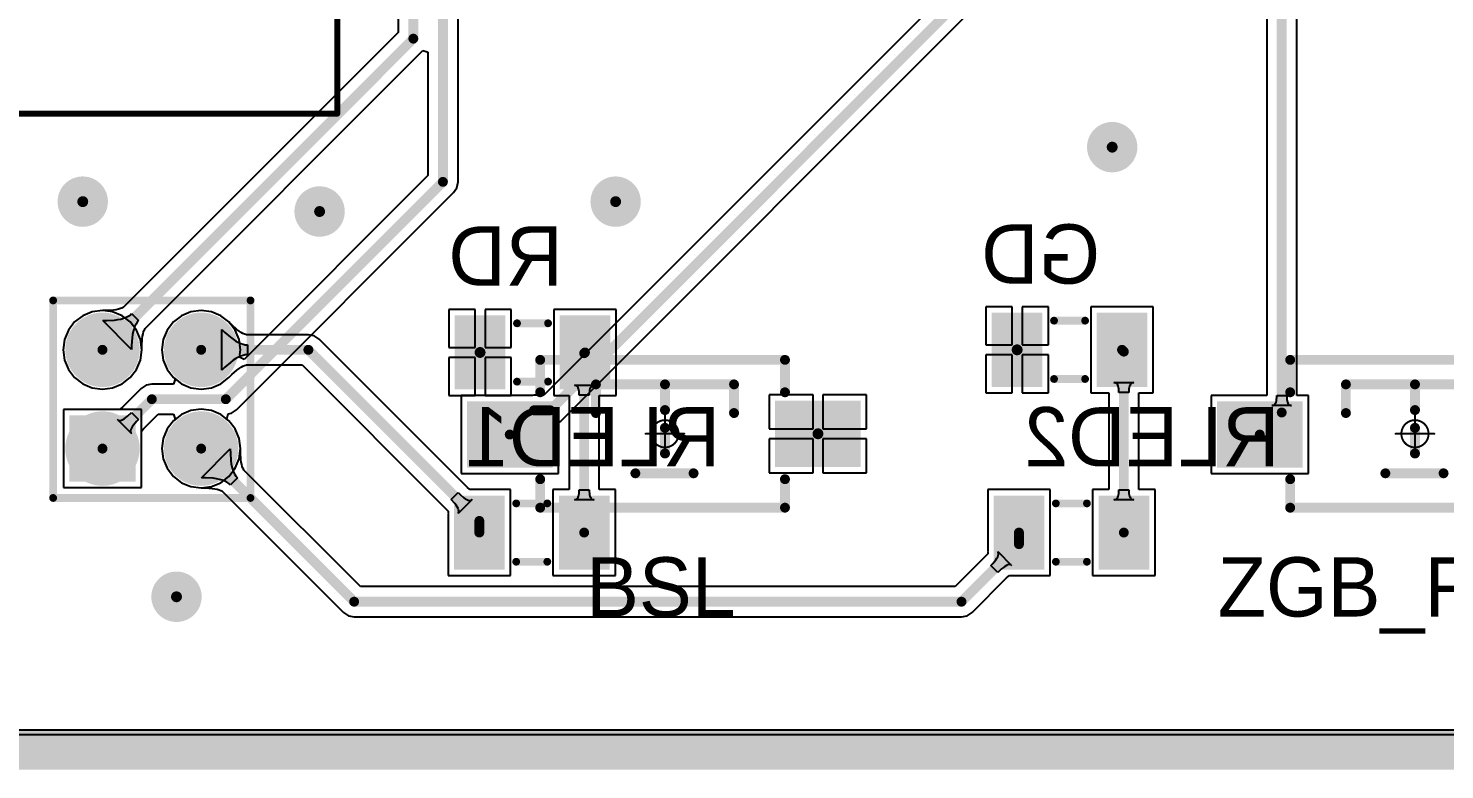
# Model space of a CAD drawing. Header units: millimetres. Extents: x 19 to 120, y 15 to 116.
# Drawn here: x 38.22 to 74.68, y 15.24 to 34.3 of the extents above; entities that cross this region are included whole.
import ezdxf

# ---------------------------------------------------------------- set-up
doc = ezdxf.new("R2010")
doc.units = ezdxf.units.MM
for name, color, linetype in [('BottomLayer', 5, 'Continuous'), ('BottomOverlay', 54, 'Continuous'), ('BottomPaste', 16, 'Continuous'), ('BottomSolder', 6, 'Continuous'), ('InternalPlane1', 76, 'Continuous'), ('InternalPlane2', 16, 'Continuous'), ('KeepOutLayer', 6, 'Continuous'), ('Mechanical1', 6, 'Continuous'), ('Mechanical15', 56, 'Continuous'), ('MultiLayer', 9, 'Continuous'), ('PadHoleLayer', 156, 'Continuous'), ('TopLayer', 1, 'Continuous'), ('TopOverlay', 2, 'Continuous'), ('TopPaste', 8, 'Continuous'), ('TopSolder', 216, 'Continuous'), ('ViaHoleLayer', 16, 'Continuous')]:
    doc.layers.add(name, color=color, linetype=linetype)

# ---------------------------------------------------------------- blocks, each defined once
blk = doc.blocks.new('HDR2X2_8')
at = {"layer": 'BottomLayer', "const_width": 0.75}
for points in [[(-0.375, 2.54, 1), (0.375, 2.54, 1)], [(2.165, 2.54, 1), (2.915, 2.54, 1)], [(2.165, 0, 1), (2.915, 0, 1)]]:
    blk.add_lwpolyline(points, format="xyb", close=True, dxfattribs=at)
at = {"layer": 'BottomLayer'}
blk.add_solid([(-0.75, -0.75), (0.75, -0.75), (-0.75, 0.75), (0.75, 0.75)], dxfattribs=at)
at = {"layer": 'BottomSolder', "const_width": 0.852}
for points in [[(-0.426, 2.54, 1), (0.426, 2.54, 1)], [(2.114, 2.54, 1), (2.966, 2.54, 1)], [(2.114, 0, 1), (2.966, 0, 1)]]:
    blk.add_lwpolyline(points, format="xyb", close=True, dxfattribs=at)
at = {"layer": 'BottomSolder'}
blk.add_solid([(-0.852, -0.852), (0.852, -0.852), (-0.852, 0.852), (0.852, 0.852)], dxfattribs=at)
at = {"layer": 'InternalPlane1', "const_width": 0.958}
for points in [[(-0.479, 2.54, 1), (0.479, 2.54, 1)], [(2.061, 2.54, 1), (3.019, 2.54, 1)], [(-0.479, 0, 1), (0.479, 0, 1)], [(2.061, 0, 1), (3.019, 0, 1)]]:
    blk.add_lwpolyline(points, format="xyb", close=True, dxfattribs=at)
at = {"layer": 'InternalPlane2', "const_width": 0.958}
for points in [[(-0.479, 2.54, 1), (0.479, 2.54, 1)], [(2.061, 2.54, 1), (3.019, 2.54, 1)], [(-0.479, 0, 1), (0.479, 0, 1)], [(2.061, 0, 1), (3.019, 0, 1)]]:
    blk.add_lwpolyline(points, format="xyb", close=True, dxfattribs=at)
at = {"layer": 'MultiLayer', "const_width": 0.75}
for points in [[(-0.375, 2.54, 1), (0.375, 2.54, 1)], [(2.165, 2.54, 1), (2.915, 2.54, 1)], [(2.165, 0, 1), (2.915, 0, 1)]]:
    blk.add_lwpolyline(points, format="xyb", close=True, dxfattribs=at)
at = {"layer": 'MultiLayer'}
blk.add_solid([(-0.75, -0.75), (0.75, -0.75), (-0.75, 0.75), (0.75, 0.75)], dxfattribs=at)
at = {"layer": 'PadHoleLayer', "const_width": 0.45}
for points in [[(-0.225, 2.54, 1), (0.225, 2.54, 1)], [(2.315, 2.54, 1), (2.765, 2.54, 1)], [(-0.225, 0, 1), (0.225, 0, 1)], [(2.315, 0, 1), (2.765, 0, 1)]]:
    blk.add_lwpolyline(points, format="xyb", close=True, dxfattribs=at)
at = {"layer": 'TopLayer', "const_width": 0.75}
for points in [[(-0.375, 2.54, 1), (0.375, 2.54, 1)], [(2.165, 2.54, 1), (2.915, 2.54, 1)], [(2.165, 0, 1), (2.915, 0, 1)]]:
    blk.add_lwpolyline(points, format="xyb", close=True, dxfattribs=at)
at = {"layer": 'TopLayer'}
blk.add_solid([(-0.75, -0.75), (0.75, -0.75), (-0.75, 0.75), (0.75, 0.75)], dxfattribs=at)
at = {"layer": 'TopOverlay'}
for p, q in [((-5.842, 1.905), (-5.842, 3.175)), ((-5.842, 3.175), (-5.207, 3.175)), ((-5.207, 3.175), (-4.996, 2.963)), ((-4.996, 2.963), (-4.996, 2.54)), ((-3.726, 3.175), (-4.572, 3.175)), ((-4.572, 3.175), (-4.572, 1.905)), ((-3.303, 3.175), (-3.303, 1.905)), ((-2.668, 3.175), (-3.303, 3.175)), ((-2.456, 2.963), (-2.668, 3.175)), ((-2.456, 2.117), (-2.456, 2.963)), ((-5.207, 2.328), (-5.842, 2.328)), ((-5.419, 2.328), (-4.996, 1.905)), ((-4.996, 2.54), (-5.207, 2.328)), ((-4.572, 2.54), (-4.149, 2.54)), ((-4.572, 1.905), (-3.726, 1.905)), ((-3.303, 1.905), (-2.668, 1.905)), ((-2.668, 1.905), (-2.456, 2.117)), ((-8.17, 0.635), (-8.382, 0.423)), ((-8.382, 0.423), (-8.382, -0.423)), ((-7.747, 0.635), (-8.17, 0.635)), ((-7.536, 0.423), (-7.747, 0.635)), ((-7.112, -0.635), (-7.112, 0.635)), ((-7.112, 0.635), (-6.478, 0.635)), ((-6.478, 0.635), (-6.266, 0.423)), ((-6.266, 0.423), (-6.266, 0)), ((-4.996, 0.635), (-5.843, 0.635)), ((-5.843, 0.635), (-5.843, -0.635)), ((-3.727, 0.635), (-4.573, 0.635)), ((-4.573, 0.635), (-4.573, -0.635)), ((-3.304, -0.635), (-3.304, 0.635)), ((-3.304, 0.635), (-2.457, -0.635)), ((-2.457, -0.635), (-2.457, 0.635)), ((-7.536, 0), (-7.959, 0)), ((-7.536, -0.423), (-7.536, 0)), ((-6.478, -0.212), (-7.112, -0.212)), ((-6.689, -0.212), (-6.266, -0.635)), ((-6.266, 0), (-6.478, -0.212)), ((-5.843, 0), (-5.42, 0)), ((-4.573, 0), (-4.15, 0)), ((-8.382, -0.423), (-8.17, -0.635)), ((-8.17, -0.635), (-7.747, -0.635)), ((-7.747, -0.635), (-7.536, -0.423)), ((-5.843, -0.635), (-4.996, -0.635)), ((-4.573, -0.635), (-3.727, -0.635))]:
    blk.add_line(p, q, dxfattribs=at)
at = {"layer": 'TopOverlay', "const_width": 0.2}
for points in [[(-1.27, 3.81), (3.81, 3.81)], [(-1.27, -1.27), (-1.27, 3.81)], [(3.81, -1.27), (3.81, 3.81)], [(-1.27, -1.27), (3.81, -1.27)]]:
    blk.add_lwpolyline(points, dxfattribs=at)
at = {"layer": 'TopOverlay', "const_width": 0.1}
for points in [[(-1.32, 3.81, 1), (-1.22, 3.81, 1)], [(-1.32, 3.81, 1), (-1.22, 3.81, 1)], [(3.76, 3.81, 1), (3.86, 3.81, 1)], [(3.76, 3.81, 1), (3.86, 3.81, 1)], [(-1.32, -1.27, 1), (-1.22, -1.27, 1)], [(-1.32, -1.27, 1), (-1.22, -1.27, 1)], [(3.76, -1.27, 1), (3.86, -1.27, 1)], [(3.76, -1.27, 1), (3.86, -1.27, 1)]]:
    blk.add_lwpolyline(points, format="xyb", close=True, dxfattribs=at)
at = {"layer": 'TopSolder', "const_width": 0.852}
for points in [[(-0.426, 2.54, 1), (0.426, 2.54, 1)], [(2.114, 2.54, 1), (2.966, 2.54, 1)], [(2.114, 0, 1), (2.966, 0, 1)]]:
    blk.add_lwpolyline(points, format="xyb", close=True, dxfattribs=at)
at = {"layer": 'TopSolder'}
blk.add_solid([(-0.852, -0.852), (0.852, -0.852), (-0.852, 0.852), (0.852, 0.852)], dxfattribs=at)
blk = doc.blocks.new('TSW_SMD_3_6_2_5_12')
at = {"layer": 'Mechanical15'}
for points, const_width in [([(0.35, 0, 1), (-0.35, 0, 1)], 0.05), ([(-0.012, 0.5, 1), (0.012, 0.5, 1)], 0.025), ([(-0.512, 0, 1), (-0.487, 0, 1)], 0.025), ([(-0.362, 0, 1), (-0.337, 0, 1)], 0.025), ([(0.337, 0, 1), (0.362, 0, 1)], 0.025), ([(0.487, 0, 1), (0.512, 0, 1)], 0.025), ([(-0.012, -0.5, 1), (0.012, -0.5, 1)], 0.025)]:
    blk.add_lwpolyline(points, format="xyb", close=True, dxfattribs=dict(at, const_width=const_width))
at = {"layer": 'Mechanical15', "const_width": 0.05}
for points in [[(0, -0.5), (0, 0.5)], [(-0.5, 0), (0.5, 0)]]:
    blk.add_lwpolyline(points, dxfattribs=at)
at = {"layer": 'TopLayer'}
for points in [[(-4.996, -0.77), (-2.996, -0.77), (-4.996, 0.73), (-2.996, 0.73)], [(2.937, -0.75), (4.937, -0.75), (2.937, 0.75), (4.937, 0.75)]]:
    blk.add_solid(points, dxfattribs=at)
at = {"layer": 'TopOverlay', "const_width": 0.254}
for points in [[(-3.212, 1.9), (3.088, 1.9)], [(-3.212, 1.067), (-3.212, 1.9)], [(3.088, 1.067), (3.088, 1.9)], [(-1.778, 0.533), (-1.778, 1.27)], [(-1.778, 1.27), (1.778, 1.27)], [(0, 0.61), (0, 1.27)], [(1.778, 0.533), (1.778, 1.27)], [(0, -0.508), (0, 0.152)], [(-3.212, -1.9), (-3.212, -1.168)], [(-0.762, -1.016), (0.737, -1.016)], [(3.088, -1.9), (3.088, -1.168)], [(-3.212, -1.9), (3.088, -1.9)]]:
    blk.add_lwpolyline(points, dxfattribs=at)
at = {"layer": 'TopOverlay', "const_width": 0.127}
for points in [[(-3.275, 1.9, 1), (-3.148, 1.9, 1)], [(-3.275, 1.9, 1), (-3.148, 1.9, 1)], [(3.025, 1.9, 1), (3.152, 1.9, 1)], [(3.025, 1.9, 1), (3.152, 1.9, 1)], [(-3.275, 1.067, 1), (-3.148, 1.067, 1)], [(-1.841, 1.27, 1), (-1.714, 1.27, 1)], [(-1.841, 1.27, 1), (-1.714, 1.27, 1)], [(-0.064, 1.27, 1), (0.064, 1.27, 1)], [(1.714, 1.27, 1), (1.841, 1.27, 1)], [(1.714, 1.27, 1), (1.841, 1.27, 1)], [(3.025, 1.067, 1), (3.152, 1.067, 1)], [(-0.064, 0.61, 1), (0.064, 0.61, 1)], [(-1.841, 0.533, 1), (-1.714, 0.533, 1)], [(1.714, 0.533, 1), (1.841, 0.533, 1)], [(-0.064, 0.152, 1), (0.064, 0.152, 1)], [(-0.064, -0.508, 1), (0.064, -0.508, 1)], [(-3.275, -1.168, 1), (-3.148, -1.168, 1)], [(-0.826, -1.016, 1), (-0.699, -1.016, 1)], [(0.673, -1.016, 1), (0.8, -1.016, 1)], [(3.025, -1.168, 1), (3.152, -1.168, 1)], [(-3.275, -1.9, 1), (-3.148, -1.9, 1)], [(-3.275, -1.9, 1), (-3.148, -1.9, 1)], [(3.025, -1.9, 1), (3.152, -1.9, 1)], [(3.025, -1.9, 1), (3.152, -1.9, 1)]]:
    blk.add_lwpolyline(points, format="xyb", close=True, dxfattribs=at)
at = {"layer": 'TopPaste'}
for points in [[(-4.996, -0.77), (-2.996, -0.77), (-4.996, 0.73), (-2.996, 0.73)], [(2.937, -0.75), (4.937, -0.75), (2.937, 0.75), (4.937, 0.75)]]:
    blk.add_solid(points, dxfattribs=at)
at = {"layer": 'TopSolder'}
for points in [[(-5.097, -0.872), (-2.894, -0.872), (-5.097, 0.832), (-2.894, 0.832)], [(2.835, -0.852), (5.039, -0.852), (2.835, 0.852), (5.039, 0.852)]]:
    blk.add_solid(points, dxfattribs=at)
blk = doc.blocks.new('M_1206_B_14')
at = {"layer": 'BottomLayer'}
for points in [[(-1.9, 0.85), (-1.9, -0.85), (-0.8, 0.85), (-0.8, -0.85)], [(0.8, 0.85), (0.8, -0.85), (1.9, 0.85), (1.9, -0.85)]]:
    blk.add_solid(points, dxfattribs=at)
at = {"layer": 'BottomOverlay', "const_width": 0.2}
for points in [[(-0.4, 0.75), (0.4, 0.75)], [(-0.4, -0.75), (0.4, -0.75)]]:
    blk.add_lwpolyline(points, dxfattribs=at)
at = {"layer": 'BottomOverlay', "const_width": 0.1}
for points in [[(-0.45, 0.75, 1), (-0.35, 0.75, 1)], [(0.35, 0.75, 1), (0.45, 0.75, 1)], [(-0.45, -0.75, 1), (-0.35, -0.75, 1)], [(0.35, -0.75, 1), (0.45, -0.75, 1)]]:
    blk.add_lwpolyline(points, format="xyb", close=True, dxfattribs=at)
at = {"layer": 'BottomPaste'}
for points in [[(-1.9, 0.85), (-1.9, -0.85), (-0.8, 0.85), (-0.8, -0.85)], [(0.8, 0.85), (0.8, -0.85), (1.9, 0.85), (1.9, -0.85)]]:
    blk.add_solid(points, dxfattribs=at)
at = {"layer": 'BottomSolder'}
for points in [[(-2.002, 0.952), (-2.002, -0.952), (-0.698, 0.952), (-0.698, -0.952)], [(0.698, 0.952), (0.698, -0.952), (2.002, 0.952), (2.002, -0.952)]]:
    blk.add_solid(points, dxfattribs=at)
blk = doc.blocks.new('M_1206_B_15')
at = {"layer": 'BottomLayer'}
for points in [[(-1.9, 0.85), (-1.9, -0.85), (-0.8, 0.85), (-0.8, -0.85)], [(0.8, 0.85), (0.8, -0.85), (1.9, 0.85), (1.9, -0.85)]]:
    blk.add_solid(points, dxfattribs=at)
at = {"layer": 'BottomOverlay', "const_width": 0.2}
for points in [[(-0.4, 0.75), (0.4, 0.75)], [(-0.4, -0.75), (0.4, -0.75)]]:
    blk.add_lwpolyline(points, dxfattribs=at)
at = {"layer": 'BottomOverlay', "const_width": 0.1}
for points in [[(-0.45, 0.75, 1), (-0.35, 0.75, 1)], [(0.35, 0.75, 1), (0.45, 0.75, 1)], [(-0.45, -0.75, 1), (-0.35, -0.75, 1)], [(0.35, -0.75, 1), (0.45, -0.75, 1)]]:
    blk.add_lwpolyline(points, format="xyb", close=True, dxfattribs=at)
at = {"layer": 'BottomPaste'}
for points in [[(-1.9, 0.85), (-1.9, -0.85), (-0.8, 0.85), (-0.8, -0.85)], [(0.8, 0.85), (0.8, -0.85), (1.9, 0.85), (1.9, -0.85)]]:
    blk.add_solid(points, dxfattribs=at)
at = {"layer": 'BottomSolder'}
for points in [[(-2.002, 0.952), (-2.002, -0.952), (-0.698, 0.952), (-0.698, -0.952)], [(0.698, 0.952), (0.698, -0.952), (2.002, 0.952), (2.002, -0.952)]]:
    blk.add_solid(points, dxfattribs=at)
blk = doc.blocks.new('M_1206_B_21')
at = {"layer": 'BottomLayer'}
for points in [[(-1.9, 0.85), (-1.9, -0.85), (-0.8, 0.85), (-0.8, -0.85)], [(0.8, 0.85), (0.8, -0.85), (1.9, 0.85), (1.9, -0.85)]]:
    blk.add_solid(points, dxfattribs=at)
at = {"layer": 'BottomOverlay', "const_width": 0.2}
for points in [[(0.4, 0.75), (-0.4, 0.75)], [(0.4, -0.75), (-0.4, -0.75)]]:
    blk.add_lwpolyline(points, dxfattribs=at)
at = {"layer": 'BottomOverlay', "const_width": 0.1}
for points in [[(-0.45, 0.75, 1), (-0.35, 0.75, 1)], [(0.35, 0.75, 1), (0.45, 0.75, 1)], [(-0.45, -0.75, 1), (-0.35, -0.75, 1)], [(0.35, -0.75, 1), (0.45, -0.75, 1)]]:
    blk.add_lwpolyline(points, format="xyb", close=True, dxfattribs=at)
at = {"layer": 'BottomPaste'}
for points in [[(-1.9, 0.85), (-1.9, -0.85), (-0.8, 0.85), (-0.8, -0.85)], [(0.8, 0.85), (0.8, -0.85), (1.9, 0.85), (1.9, -0.85)]]:
    blk.add_solid(points, dxfattribs=at)
at = {"layer": 'BottomSolder'}
for points in [[(-2.002, 0.952), (-2.002, -0.952), (-0.698, 0.952), (-0.698, -0.952)], [(0.698, 0.952), (0.698, -0.952), (2.002, 0.952), (2.002, -0.952)]]:
    blk.add_solid(points, dxfattribs=at)
blk = doc.blocks.new('M_1206_B_25')
at = {"layer": 'BottomLayer'}
for points in [[(-1.9, 0.85), (-1.9, -0.85), (-0.8, 0.85), (-0.8, -0.85)], [(0.8, 0.85), (0.8, -0.85), (1.9, 0.85), (1.9, -0.85)]]:
    blk.add_solid(points, dxfattribs=at)
at = {"layer": 'BottomOverlay', "const_width": 0.2}
for points in [[(0.4, 0.75), (-0.4, 0.75)], [(0.4, -0.75), (-0.4, -0.75)]]:
    blk.add_lwpolyline(points, dxfattribs=at)
at = {"layer": 'BottomOverlay', "const_width": 0.1}
for points in [[(-0.45, 0.75, 1), (-0.35, 0.75, 1)], [(0.35, 0.75, 1), (0.45, 0.75, 1)], [(-0.45, -0.75, 1), (-0.35, -0.75, 1)], [(0.35, -0.75, 1), (0.45, -0.75, 1)]]:
    blk.add_lwpolyline(points, format="xyb", close=True, dxfattribs=at)
at = {"layer": 'BottomPaste'}
for points in [[(-1.9, 0.85), (-1.9, -0.85), (-0.8, 0.85), (-0.8, -0.85)], [(0.8, 0.85), (0.8, -0.85), (1.9, 0.85), (1.9, -0.85)]]:
    blk.add_solid(points, dxfattribs=at)
at = {"layer": 'BottomSolder'}
for points in [[(-2.002, 0.952), (-2.002, -0.952), (-0.698, 0.952), (-0.698, -0.952)], [(0.698, 0.952), (0.698, -0.952), (2.002, 0.952), (2.002, -0.952)]]:
    blk.add_solid(points, dxfattribs=at)
blk = doc.blocks.new('RF_BM_2652P2_36')
at = {"layer": 'TopOverlay', "const_width": 0.152}
for points in [[(0.077, 30.09), (0.077, 0.104)], [(16.523, 30.09), (0.077, 30.09)]]:
    blk.add_lwpolyline(points, dxfattribs=at)
at = {"layer": 'TopOverlay', "const_width": 0.0762}
blk.add_lwpolyline([(0.039, 30.09, 1), (0.115, 30.09, 1)], format="xyb", close=True, dxfattribs=at)
blk.add_lwpolyline([(0.039, 30.09, 1), (0.115, 30.09, 1)], format="xyb", close=True, dxfattribs=at)
blk = doc.blocks.new('TSW_SMD_3_6_2_5_37')
at = {"layer": 'Mechanical15'}
for points, const_width in [([(0.35, 0, 1), (-0.35, 0, 1)], 0.05), ([(-0.012, 0.5, 1), (0.012, 0.5, 1)], 0.025), ([(-0.512, 0, 1), (-0.487, 0, 1)], 0.025), ([(-0.362, 0, 1), (-0.337, 0, 1)], 0.025), ([(0.337, 0, 1), (0.362, 0, 1)], 0.025), ([(0.487, 0, 1), (0.512, 0, 1)], 0.025), ([(-0.012, -0.5, 1), (0.012, -0.5, 1)], 0.025)]:
    blk.add_lwpolyline(points, format="xyb", close=True, dxfattribs=dict(at, const_width=const_width))
at = {"layer": 'Mechanical15', "const_width": 0.05}
for points in [[(0, -0.5), (0, 0.5)], [(-0.5, 0), (0.5, 0)]]:
    blk.add_lwpolyline(points, dxfattribs=at)
at = {"layer": 'TopLayer'}
for points in [[(-4.996, -0.77), (-2.996, -0.77), (-4.996, 0.73), (-2.996, 0.73)], [(2.937, -0.75), (4.937, -0.75), (2.937, 0.75), (4.937, 0.75)]]:
    blk.add_solid(points, dxfattribs=at)
at = {"layer": 'TopOverlay', "const_width": 0.254}
for points in [[(-3.212, 1.9), (3.088, 1.9)], [(-3.212, 1.067), (-3.212, 1.9)], [(3.088, 1.067), (3.088, 1.9)], [(-1.778, 0.533), (-1.778, 1.27)], [(-1.778, 1.27), (1.778, 1.27)], [(0, 0.61), (0, 1.27)], [(1.778, 0.533), (1.778, 1.27)], [(0, -0.508), (0, 0.152)], [(-3.212, -1.9), (-3.212, -1.168)], [(-0.762, -1.016), (0.737, -1.016)], [(3.088, -1.9), (3.088, -1.168)], [(-3.212, -1.9), (3.088, -1.9)]]:
    blk.add_lwpolyline(points, dxfattribs=at)
at = {"layer": 'TopOverlay', "const_width": 0.127}
for points in [[(-3.275, 1.9, 1), (-3.148, 1.9, 1)], [(-3.275, 1.9, 1), (-3.148, 1.9, 1)], [(3.025, 1.9, 1), (3.152, 1.9, 1)], [(3.025, 1.9, 1), (3.152, 1.9, 1)], [(-3.275, 1.067, 1), (-3.148, 1.067, 1)], [(-1.841, 1.27, 1), (-1.714, 1.27, 1)], [(-1.841, 1.27, 1), (-1.714, 1.27, 1)], [(-0.064, 1.27, 1), (0.064, 1.27, 1)], [(1.714, 1.27, 1), (1.841, 1.27, 1)], [(1.714, 1.27, 1), (1.841, 1.27, 1)], [(3.025, 1.067, 1), (3.152, 1.067, 1)], [(-0.064, 0.61, 1), (0.064, 0.61, 1)], [(-1.841, 0.533, 1), (-1.714, 0.533, 1)], [(1.714, 0.533, 1), (1.841, 0.533, 1)], [(-0.064, 0.152, 1), (0.064, 0.152, 1)], [(-0.064, -0.508, 1), (0.064, -0.508, 1)], [(-3.275, -1.168, 1), (-3.148, -1.168, 1)], [(-0.826, -1.016, 1), (-0.699, -1.016, 1)], [(0.673, -1.016, 1), (0.8, -1.016, 1)], [(3.025, -1.168, 1), (3.152, -1.168, 1)], [(-3.275, -1.9, 1), (-3.148, -1.9, 1)], [(-3.275, -1.9, 1), (-3.148, -1.9, 1)], [(3.025, -1.9, 1), (3.152, -1.9, 1)], [(3.025, -1.9, 1), (3.152, -1.9, 1)]]:
    blk.add_lwpolyline(points, format="xyb", close=True, dxfattribs=at)
at = {"layer": 'TopPaste'}
for points in [[(-4.996, -0.77), (-2.996, -0.77), (-4.996, 0.73), (-2.996, 0.73)], [(2.937, -0.75), (4.937, -0.75), (2.937, 0.75), (4.937, 0.75)]]:
    blk.add_solid(points, dxfattribs=at)
at = {"layer": 'TopSolder'}
for points in [[(-5.097, -0.872), (-2.894, -0.872), (-5.097, 0.832), (-2.894, 0.832)], [(2.835, -0.852), (5.039, -0.852), (2.835, 0.852), (5.039, 0.852)]]:
    blk.add_solid(points, dxfattribs=at)

msp = doc.modelspace()

# ---------------------------------------------------------------- linework, layer by layer
at = {"layer": 'BottomLayer'}
for p, q in [((39.87, 27.013), (39.626, 26.912)), ((40.132, 27.048), (39.87, 27.013)), ((40.394, 27.013), (40.132, 27.048)), ((40.638, 26.912), (40.394, 27.013)), ((42.41, 27.013), (42.166, 26.912)), ((42.672, 27.048), (42.41, 27.013)), ((42.934, 27.013), (42.672, 27.048)), ((43.178, 26.912), (42.934, 27.013)), ((49.724, 27.071), (49.047, 27.071)), ((49.047, 27.071), (49.047, 26.094)), ((49.724, 26.094), (49.724, 27.071)), ((50.655, 27.071), (49.978, 27.071)), ((49.978, 27.071), (49.978, 26.094)), ((50.655, 26.094), (50.655, 27.071)), ((53.355, 27.071), (51.747, 27.071)), ((51.747, 27.071), (51.747, 24.863)), ((53.355, 24.863), (53.355, 27.071)), ((63.547, 27.139), (62.87, 27.139)), ((62.87, 27.139), (62.87, 26.162)), ((63.547, 26.162), (63.547, 27.139)), ((64.478, 27.139), (63.801, 27.139)), ((63.801, 27.139), (63.801, 26.162)), ((64.478, 26.162), (64.478, 27.139)), ((67.178, 27.139), (65.57, 27.139)), ((65.57, 27.139), (65.57, 24.931)), ((67.178, 24.931), (67.178, 27.139)), ((39.416, 26.751), (39.255, 26.541)), ((39.626, 26.912), (39.416, 26.751)), ((40.848, 26.751), (40.638, 26.912)), ((41.009, 26.541), (40.848, 26.751)), ((41.956, 26.751), (41.795, 26.541)), ((42.166, 26.912), (41.956, 26.751)), ((43.388, 26.751), (43.178, 26.912)), ((43.405, 26.729), (43.388, 26.751)), ((43.461, 26.674), (43.405, 26.729)), ((43.593, 26.559), (43.461, 26.674)), ((39.154, 26.297), (39.119, 26.035)), ((39.255, 26.541), (39.154, 26.297)), ((41.11, 26.297), (41.009, 26.541)), ((41.145, 26.035), (41.11, 26.297)), ((41.694, 26.297), (41.659, 26.035)), ((41.795, 26.541), (41.694, 26.297)), ((43.208, 25.51), (43.208, 26.56)), ((43.208, 26.56), (43.284, 26.484)), ((43.284, 26.484), (43.43, 26.357)), ((43.43, 26.357), (43.499, 26.305)), ((43.499, 26.305), (43.566, 26.261)), ((43.566, 26.261), (43.63, 26.226)), ((43.648, 26.517), (43.593, 26.559)), ((43.701, 26.483), (43.648, 26.517)), ((43.747, 26.457), (43.701, 26.483)), ((43.787, 26.439), (43.747, 26.457)), ((43.819, 26.428), (43.787, 26.439)), ((43.841, 26.423), (43.819, 26.428)), ((45.432, 26.423), (43.841, 26.423)), ((45.581, 26.394), (45.432, 26.423)), ((45.707, 26.31), (45.581, 26.394)), ((49.523, 22.494), (45.707, 26.31)), ((39.119, 26.035), (39.154, 25.773)), ((41.11, 25.773), (41.145, 26.035)), ((41.659, 26.035), (41.694, 25.773)), ((43.63, 26.226), (43.692, 26.198)), ((43.692, 26.198), (43.751, 26.178)), ((43.751, 25.892), (43.692, 25.872)), ((43.751, 26.178), (43.807, 26.166)), ((43.807, 25.904), (43.751, 25.892)), ((43.807, 26.166), (43.861, 26.162)), ((43.861, 25.908), (43.807, 25.904)), ((43.861, 26.162), (43.861, 25.908)), ((49.047, 26.094), (49.724, 26.094)), ((49.978, 26.094), (50.655, 26.094)), ((62.87, 26.162), (63.547, 26.162)), ((63.547, 25.908), (62.87, 25.908)), ((62.87, 25.908), (62.87, 24.931)), ((63.547, 24.931), (63.547, 25.908)), ((63.801, 26.162), (64.478, 26.162)), ((64.478, 25.908), (63.801, 25.908)), ((63.801, 25.908), (63.801, 24.931)), ((64.478, 24.931), (64.478, 25.908)), ((39.154, 25.773), (39.255, 25.529)), ((39.255, 25.529), (39.416, 25.319)), ((40.848, 25.319), (41.009, 25.529)), ((41.009, 25.529), (41.11, 25.773)), ((41.694, 25.773), (41.795, 25.529)), ((41.795, 25.529), (41.956, 25.319)), ((43.284, 25.586), (43.208, 25.51)), ((43.43, 25.713), (43.284, 25.586)), ((43.499, 25.765), (43.43, 25.713)), ((43.566, 25.809), (43.499, 25.765)), ((43.63, 25.844), (43.566, 25.809)), ((43.593, 25.511), (43.648, 25.553)), ((43.692, 25.872), (43.63, 25.844)), ((43.648, 25.553), (43.701, 25.587)), ((43.701, 25.587), (43.747, 25.613)), ((43.747, 25.613), (43.787, 25.631)), ((43.787, 25.631), (43.819, 25.642)), ((43.819, 25.642), (43.841, 25.647)), ((43.841, 25.647), (45.271, 25.647)), ((45.271, 25.647), (48.964, 21.954)), ((49.724, 25.84), (49.047, 25.84)), ((49.047, 25.84), (49.047, 24.863)), ((49.724, 24.863), (49.724, 25.84)), ((50.655, 25.84), (49.978, 25.84)), ((49.978, 25.84), (49.978, 24.863)), ((50.655, 24.863), (50.655, 25.84)), ((39.416, 25.319), (39.626, 25.158)), ((39.626, 25.158), (39.87, 25.057)), ((40.394, 25.057), (40.638, 25.158)), ((40.638, 25.158), (40.848, 25.319)), ((41.956, 25.319), (42.166, 25.158)), ((42.166, 25.158), (42.41, 25.057)), ((42.934, 25.057), (43.178, 25.158)), ((43.178, 25.158), (43.388, 25.319)), ((43.388, 25.319), (43.405, 25.341)), ((43.405, 25.341), (43.461, 25.396)), ((43.461, 25.396), (43.593, 25.511)), ((66.191, 25.189), (66.167, 25.191)), ((66.167, 25.191), (66.675, 25.191)), ((66.213, 25.181), (66.191, 25.189)), ((66.232, 25.168), (66.213, 25.181)), ((66.248, 25.15), (66.232, 25.168)), ((66.61, 25.168), (66.594, 25.15)), ((66.629, 25.181), (66.61, 25.168)), ((66.651, 25.189), (66.629, 25.181)), ((66.675, 25.191), (66.651, 25.189)), ((39.87, 25.057), (40.132, 25.022)), ((40.132, 25.022), (40.394, 25.057)), ((42.41, 25.057), (42.672, 25.022)), ((42.672, 25.022), (42.934, 25.057)), ((49.047, 24.863), (49.724, 24.863)), ((49.978, 24.863), (50.655, 24.863)), ((51.747, 24.863), (52.143, 24.863)), ((52.143, 24.863), (52.143, 22.44)), ((52.301, 25.12), (52.277, 25.123)), ((52.277, 25.123), (52.785, 25.123)), ((52.323, 25.113), (52.301, 25.12)), ((52.342, 25.1), (52.323, 25.113)), ((52.358, 25.082), (52.342, 25.1)), ((52.372, 25.059), (52.358, 25.082)), ((52.384, 25.03), (52.372, 25.059)), ((52.393, 24.997), (52.384, 25.03)), ((52.399, 24.958), (52.393, 24.997)), ((52.403, 24.915), (52.399, 24.958)), ((52.404, 24.866), (52.403, 24.915)), ((52.658, 24.866), (52.404, 24.866)), ((52.659, 24.915), (52.658, 24.866)), ((52.663, 24.958), (52.659, 24.915)), ((52.669, 24.997), (52.663, 24.958)), ((52.678, 25.03), (52.669, 24.997)), ((52.69, 25.059), (52.678, 25.03)), ((52.704, 25.082), (52.69, 25.059)), ((52.72, 25.1), (52.704, 25.082)), ((52.739, 25.113), (52.72, 25.1)), ((52.761, 25.12), (52.739, 25.113)), ((52.785, 25.123), (52.761, 25.12)), ((52.919, 22.44), (52.919, 24.863)), ((52.919, 24.863), (53.355, 24.863)), ((62.87, 24.931), (63.547, 24.931)), ((63.801, 24.931), (64.478, 24.931)), ((65.57, 24.931), (66.033, 24.931)), ((66.033, 24.931), (66.033, 22.44)), ((66.262, 25.127), (66.248, 25.15)), ((66.274, 25.099), (66.262, 25.127)), ((66.283, 25.065), (66.274, 25.099)), ((66.289, 25.027), (66.283, 25.065)), ((66.293, 24.983), (66.289, 25.027)), ((66.294, 24.934), (66.293, 24.983)), ((66.548, 24.934), (66.294, 24.934)), ((66.549, 24.983), (66.548, 24.934)), ((66.553, 25.027), (66.549, 24.983)), ((66.559, 25.065), (66.553, 25.027)), ((66.568, 25.099), (66.559, 25.065)), ((66.58, 25.127), (66.568, 25.099)), ((66.594, 25.15), (66.58, 25.127)), ((66.809, 22.44), (66.809, 24.931)), ((66.809, 24.931), (67.178, 24.931)), ((41.136, 24.499), (39.128, 24.499)), ((39.128, 24.499), (39.128, 22.491)), ((41.136, 22.491), (41.136, 24.499)), ((42.41, 24.473), (42.166, 24.372)), ((42.672, 24.508), (42.41, 24.473)), ((42.934, 24.473), (42.672, 24.508)), ((43.178, 24.372), (42.934, 24.473)), ((41.956, 24.211), (41.795, 24.001)), ((42.166, 24.372), (41.956, 24.211)), ((43.388, 24.211), (43.178, 24.372)), ((43.549, 24.001), (43.388, 24.211)), ((41.694, 23.757), (41.659, 23.495)), ((41.795, 24.001), (41.694, 23.757)), ((43.65, 23.757), (43.549, 24.001)), ((43.685, 23.495), (43.65, 23.757)), ((41.659, 23.495), (41.694, 23.233)), ((42.68, 22.745), (43.422, 23.487)), ((43.422, 23.487), (43.423, 23.38)), ((43.423, 23.38), (43.436, 23.187)), ((43.681, 23.468), (43.685, 23.495)), ((43.682, 23.39), (43.681, 23.468)), ((43.694, 23.214), (43.682, 23.39)), ((41.694, 23.233), (41.795, 22.989)), ((41.795, 22.989), (41.956, 22.779)), ((43.436, 23.187), (43.448, 23.101)), ((43.448, 23.101), (43.464, 23.023)), ((43.464, 23.023), (43.484, 22.952)), ((43.703, 23.146), (43.694, 23.214)), ((43.716, 23.085), (43.703, 23.146)), ((43.731, 23.033), (43.716, 23.085)), ((43.746, 22.993), (43.731, 23.033)), ((43.761, 22.962), (43.746, 22.993)), ((41.956, 22.779), (42.166, 22.618)), ((42.166, 22.618), (42.41, 22.517)), ((42.787, 22.744), (42.68, 22.745)), ((42.98, 22.731), (42.787, 22.744)), ((43.066, 22.719), (42.98, 22.731)), ((43.144, 22.703), (43.066, 22.719)), ((43.215, 22.683), (43.144, 22.703)), ((43.278, 22.659), (43.215, 22.683)), ((43.334, 22.631), (43.278, 22.659)), ((43.382, 22.6), (43.334, 22.631)), ((43.603, 22.744), (43.423, 22.564)), ((43.484, 22.952), (43.508, 22.889)), ((43.508, 22.889), (43.536, 22.833)), ((43.536, 22.833), (43.567, 22.785)), ((43.567, 22.785), (43.603, 22.744)), ((43.774, 22.943), (43.761, 22.962)), ((46.77, 19.946), (43.774, 22.943)), ((39.128, 22.491), (41.136, 22.491)), ((42.41, 22.517), (42.672, 22.482)), ((42.672, 22.482), (42.699, 22.486)), ((42.699, 22.486), (42.777, 22.485)), ((42.777, 22.485), (42.953, 22.473)), ((42.953, 22.473), (43.021, 22.464)), ((43.021, 22.464), (43.082, 22.451)), ((43.082, 22.451), (43.134, 22.436)), ((43.134, 22.436), (43.174, 22.421)), ((43.174, 22.421), (43.205, 22.406)), ((43.205, 22.406), (43.224, 22.393)), ((43.224, 22.393), (46.334, 19.283)), ((43.423, 22.564), (43.382, 22.6)), ((49.104, 22.183), (49.284, 22.363)), ((49.284, 22.363), (49.336, 22.312)), ((49.336, 22.312), (49.43, 22.233)), ((49.586, 22.44), (49.523, 22.494)), ((49.634, 22.44), (49.586, 22.44)), ((49.643, 22.442), (49.634, 22.44)), ((49.653, 22.44), (49.643, 22.442)), ((50.635, 22.44), (49.653, 22.44)), ((50.635, 20.232), (50.635, 22.44)), ((52.143, 22.44), (51.727, 22.44)), ((51.727, 22.44), (51.727, 20.232)), ((52.358, 22.221), (52.372, 22.244)), ((52.372, 22.244), (52.384, 22.272)), ((52.384, 22.272), (52.393, 22.306)), ((52.393, 22.306), (52.399, 22.344)), ((52.399, 22.344), (52.403, 22.388)), ((52.403, 22.388), (52.404, 22.437)), ((52.404, 22.437), (52.658, 22.437)), ((52.658, 22.437), (52.659, 22.388)), ((52.659, 22.388), (52.663, 22.344)), ((52.663, 22.344), (52.669, 22.306)), ((52.669, 22.306), (52.678, 22.272)), ((52.678, 22.272), (52.69, 22.244)), ((52.69, 22.244), (52.704, 22.221)), ((53.335, 22.44), (52.919, 22.44)), ((53.335, 20.232), (53.335, 22.44)), ((64.525, 22.44), (62.917, 22.44)), ((62.917, 22.44), (62.917, 20.858)), ((64.525, 20.232), (64.525, 22.44)), ((66.033, 22.44), (65.617, 22.44)), ((65.617, 22.44), (65.617, 20.232)), ((66.248, 22.221), (66.262, 22.244)), ((66.262, 22.244), (66.274, 22.272)), ((66.274, 22.272), (66.283, 22.306)), ((66.283, 22.306), (66.289, 22.344)), ((66.289, 22.344), (66.293, 22.388)), ((66.293, 22.388), (66.294, 22.437)), ((66.294, 22.437), (66.548, 22.437)), ((66.548, 22.437), (66.549, 22.388)), ((66.549, 22.388), (66.553, 22.344)), ((66.553, 22.344), (66.559, 22.306)), ((66.559, 22.306), (66.568, 22.272)), ((66.568, 22.272), (66.58, 22.244)), ((66.58, 22.244), (66.594, 22.221)), ((67.225, 22.44), (66.809, 22.44)), ((67.225, 20.232), (67.225, 22.44)), ((48.964, 21.954), (49.002, 21.913)), ((49.002, 21.913), (49.026, 21.882)), ((49.026, 21.882), (49.027, 21.881)), ((49.027, 21.881), (49.027, 21.833)), ((49.198, 22.082), (49.104, 22.183)), ((49.234, 22.037), (49.198, 22.082)), ((49.262, 21.996), (49.234, 22.037)), ((49.284, 21.958), (49.262, 21.996)), ((49.643, 22.183), (49.284, 21.824)), ((49.298, 21.924), (49.284, 21.958)), ((49.306, 21.894), (49.298, 21.924)), ((49.306, 21.867), (49.306, 21.894)), ((49.43, 22.233), (49.471, 22.205)), ((49.471, 22.205), (49.509, 22.183)), ((49.509, 22.183), (49.543, 22.169)), ((49.543, 22.169), (49.573, 22.161)), ((49.573, 22.161), (49.6, 22.161)), ((49.6, 22.161), (49.624, 22.169)), ((49.624, 22.169), (49.643, 22.183)), ((52.277, 22.18), (52.301, 22.182)), ((52.785, 22.18), (52.277, 22.18)), ((52.301, 22.182), (52.323, 22.19)), ((52.323, 22.19), (52.342, 22.203)), ((52.342, 22.203), (52.358, 22.221)), ((52.704, 22.221), (52.72, 22.203)), ((52.72, 22.203), (52.739, 22.19)), ((52.739, 22.19), (52.761, 22.182)), ((52.761, 22.182), (52.785, 22.18)), ((66.167, 22.18), (66.191, 22.182)), ((66.675, 22.18), (66.167, 22.18)), ((66.191, 22.182), (66.213, 22.19)), ((66.213, 22.19), (66.232, 22.203)), ((66.232, 22.203), (66.248, 22.221)), ((66.594, 22.221), (66.61, 22.203)), ((66.61, 22.203), (66.629, 22.19)), ((66.629, 22.19), (66.651, 22.182)), ((66.651, 22.182), (66.675, 22.18)), ((49.027, 21.833), (49.025, 21.824)), ((49.025, 21.824), (49.027, 21.814)), ((49.027, 21.814), (49.027, 20.232)), ((49.284, 21.824), (49.298, 21.843)), ((49.298, 21.843), (49.306, 21.867)), ((62.917, 20.791), (62.863, 20.728)), ((62.917, 20.858), (62.915, 20.848)), ((62.915, 20.848), (62.917, 20.839)), ((62.917, 20.839), (62.917, 20.791)), ((63.188, 20.829), (63.174, 20.848)), ((63.174, 20.848), (63.533, 20.489)), ((63.196, 20.805), (63.188, 20.829)), ((63.196, 20.778), (63.196, 20.805)), ((62.863, 20.728), (62.082, 19.946)), ((62.994, 20.489), (63.045, 20.541)), ((63.174, 20.309), (62.994, 20.489)), ((63.045, 20.541), (63.124, 20.635)), ((63.124, 20.635), (63.152, 20.676)), ((63.152, 20.676), (63.174, 20.714)), ((63.174, 20.714), (63.188, 20.748)), ((63.188, 20.748), (63.196, 20.778)), ((63.32, 20.439), (63.275, 20.403)), ((63.361, 20.467), (63.32, 20.439)), ((63.399, 20.489), (63.361, 20.467)), ((63.433, 20.503), (63.399, 20.489)), ((63.463, 20.511), (63.433, 20.503)), ((63.49, 20.511), (63.463, 20.511)), ((63.514, 20.503), (63.49, 20.511)), ((63.533, 20.489), (63.514, 20.503)), ((49.027, 20.232), (50.635, 20.232)), ((51.727, 20.232), (53.335, 20.232)), ((62.518, 19.283), (63.403, 20.169)), ((63.275, 20.403), (63.174, 20.309)), ((63.403, 20.169), (63.444, 20.207)), ((63.444, 20.207), (63.475, 20.231)), ((63.475, 20.231), (63.476, 20.232)), ((63.476, 20.232), (63.524, 20.232)), ((63.524, 20.232), (63.533, 20.23)), ((63.533, 20.23), (63.543, 20.232)), ((63.543, 20.232), (64.525, 20.232)), ((65.617, 20.232), (67.225, 20.232)), ((62.082, 19.946), (46.77, 19.946)), ((46.334, 19.283), (46.46, 19.199)), ((46.46, 19.199), (46.609, 19.17)), ((46.609, 19.17), (62.243, 19.17)), ((62.243, 19.17), (62.392, 19.199)), ((62.392, 19.199), (62.518, 19.283)), ((116.651, 16.136), (21.906, 16.136))]:
    msp.add_line(p, q, dxfattribs=at)
for points, const_width in [([(66.006, 31.246, 1), (66.235, 31.246, 1)], 0.229), ([(39.51, 29.845, 1), (39.738, 29.845, 1)], 0.229), ([(53.226, 29.845, 1), (53.454, 29.845, 1)], 0.229), ([(45.606, 29.591, 1), (45.834, 29.591, 1)], 0.229), ([(63.56, 26.035, 1), (63.788, 26.035, 1)], 0.229), ([(42.608, 26.035, 1), (42.736, 26.035, 1)], 0.127), ([(45.368, 26.035, 1), (45.495, 26.035, 1)], 0.127), ([(45.368, 26.035, 1), (45.495, 26.035, 1)], 0.127), ([(49.737, 25.967, 1), (49.965, 25.967, 1)], 0.229), ([(52.467, 25.947, 1), (52.594, 25.947, 1)], 0.127), ([(52.467, 25.947, 1), (52.594, 25.947, 1)], 0.127), ([(52.487, 25.967, 1), (52.614, 25.967, 1)], 0.127), ([(66.31, 26.035, 1), (66.437, 26.035, 1)], 0.127), ([(66.357, 25.988, 1), (66.484, 25.988, 1)], 0.127), ([(66.357, 25.988, 1), (66.484, 25.988, 1)], 0.127), ([(58.433, 23.876, 1), (58.661, 23.876, 1)], 0.229), ([(42.608, 23.495, 1), (42.736, 23.495, 1)], 0.127), ([(49.768, 21.636, 1), (49.895, 21.636, 1)], 0.127), ([(49.768, 21.636, 1), (49.895, 21.636, 1)], 0.127), ([(49.768, 21.336, 1), (49.895, 21.336, 1)], 0.127), ([(52.467, 21.336, 1), (52.594, 21.336, 1)], 0.127), ([(63.658, 21.336, 1), (63.785, 21.336, 1)], 0.127), ([(63.658, 21.036, 1), (63.785, 21.036, 1)], 0.127), ([(63.658, 21.036, 1), (63.785, 21.036, 1)], 0.127), ([(66.357, 21.336, 1), (66.484, 21.336, 1)], 0.127), ([(41.923, 19.685, 1), (42.151, 19.685, 1)], 0.229), ([(46.545, 19.558, 1), (46.672, 19.558, 1)], 0.127), ([(46.545, 19.558, 1), (46.672, 19.558, 1)], 0.127), ([(62.179, 19.558, 1), (62.306, 19.558, 1)], 0.127), ([(62.179, 19.558, 1), (62.306, 19.558, 1)], 0.127)]:
    msp.add_lwpolyline(points, format="xyb", close=True, dxfattribs=dict(at, const_width=const_width))
at = {"layer": 'BottomLayer', "const_width": 0.254}
for points in [[(42.672, 26.035), (45.432, 26.035)], [(45.432, 26.035), (49.831, 21.636)], [(52.531, 25.947), (52.551, 25.967)], [(52.531, 21.336), (52.531, 25.947)], [(66.374, 26.035), (66.421, 25.988)], [(66.421, 21.336), (66.421, 25.988)], [(42.672, 23.495), (46.609, 19.558)], [(49.831, 21.336), (49.831, 21.636)], [(62.243, 19.558), (63.721, 21.036)], [(63.721, 21.036), (63.721, 21.336)], [(46.609, 19.558), (62.243, 19.558)]]:
    msp.add_lwpolyline(points, dxfattribs=at)
at = {"layer": 'BottomSolder', "const_width": 0.33}
for points in [[(49.686, 25.967, 1), (50.016, 25.967, 1)], [(63.509, 26.035, 1), (63.839, 26.035, 1)]]:
    msp.add_lwpolyline(points, format="xyb", close=True, dxfattribs=at)
at = {"layer": 'InternalPlane1'}
msp.add_line((116.651, 16.258), (21.906, 16.258), dxfattribs=at)
at = {"layer": 'InternalPlane1', "const_width": 1.016}
msp.add_lwpolyline([(21.906, 15.748), (116.651, 15.748)], dxfattribs=at)
at = {"layer": 'InternalPlane2'}
msp.add_line((116.651, 16.258), (21.906, 16.258), dxfattribs=at)
at = {"layer": 'InternalPlane2', "const_width": 0.648}
for points in [[(65.797, 31.246, 1), (66.445, 31.246, 1)], [(39.3, 29.845, 1), (39.948, 29.845, 1)], [(53.016, 29.845, 1), (53.664, 29.845, 1)], [(45.396, 29.591, 1), (46.044, 29.591, 1)], [(49.527, 25.967, 1), (50.175, 25.967, 1)], [(63.35, 26.035, 1), (63.998, 26.035, 1)], [(58.223, 23.876, 1), (58.871, 23.876, 1)], [(41.713, 19.685, 1), (42.361, 19.685, 1)]]:
    msp.add_lwpolyline(points, format="xyb", close=True, dxfattribs=at)
at = {"layer": 'InternalPlane2', "const_width": 1.016}
msp.add_lwpolyline([(21.906, 15.748), (116.651, 15.748)], dxfattribs=at)
at = {"layer": 'KeepOutLayer', "const_width": 0.254}
msp.add_lwpolyline([(21.906, 15.748), (116.651, 15.748)], dxfattribs=at)
at = {"layer": 'Mechanical1', "const_width": 0.254}
msp.add_lwpolyline([(21.906, 15.748), (116.651, 15.748)], dxfattribs=at)
at = {"layer": 'MultiLayer', "const_width": 0.229}
for points in [[(66.006, 31.246, 1), (66.235, 31.246, 1)], [(39.51, 29.845, 1), (39.738, 29.845, 1)], [(53.226, 29.845, 1), (53.454, 29.845, 1)], [(45.606, 29.591, 1), (45.834, 29.591, 1)], [(63.56, 26.035, 1), (63.788, 26.035, 1)], [(49.737, 25.967, 1), (49.965, 25.967, 1)], [(58.433, 23.876, 1), (58.661, 23.876, 1)], [(41.923, 19.685, 1), (42.151, 19.685, 1)]]:
    msp.add_lwpolyline(points, format="xyb", close=True, dxfattribs=at)
at = {"layer": 'TopLayer'}
for p, q in [((49.283, 30.353), (49.283, 44.567)), ((47.745, 43.898), (47.745, 34.197)), ((69.27, 42.641), (51.496, 24.868)), ((51.932, 24.204), (69.819, 42.092)), ((70.097, 39.437), (70.097, 24.86)), ((70.873, 24.86), (70.873, 39.437)), ((47.745, 34.197), (40.684, 27.137)), ((41.234, 26.587), (48.38, 33.733)), ((48.38, 33.733), (48.491, 33.698)), ((48.491, 33.698), (48.507, 33.686)), ((48.507, 33.686), (48.507, 30.514)), ((48.507, 30.514), (43.78, 25.788)), ((49.254, 30.204), (49.283, 30.353)), ((43.582, 24.49), (49.17, 30.078)), ((49.17, 30.078), (49.254, 30.204)), ((39.87, 27.013), (39.626, 26.912)), ((40.132, 27.048), (39.87, 27.013)), ((40.159, 27.044), (40.132, 27.048)), ((40.237, 27.045), (40.159, 27.044)), ((40.413, 27.057), (40.237, 27.045)), ((40.481, 27.066), (40.413, 27.057)), ((40.542, 27.079), (40.481, 27.066)), ((40.594, 27.094), (40.542, 27.079)), ((40.634, 27.109), (40.594, 27.094)), ((40.665, 27.124), (40.634, 27.109)), ((40.684, 27.137), (40.665, 27.124)), ((42.41, 27.013), (42.166, 26.912)), ((42.672, 27.048), (42.41, 27.013)), ((42.934, 27.013), (42.672, 27.048)), ((43.178, 26.912), (42.934, 27.013)), ((39.416, 26.751), (39.255, 26.541)), ((39.626, 26.912), (39.416, 26.751)), ((40.14, 26.785), (40.247, 26.786)), ((40.882, 26.043), (40.14, 26.785)), ((40.247, 26.786), (40.44, 26.799)), ((40.44, 26.799), (40.526, 26.811)), ((40.526, 26.811), (40.604, 26.827)), ((40.604, 26.827), (40.675, 26.847)), ((40.675, 26.847), (40.738, 26.871)), ((40.738, 26.871), (40.794, 26.899)), ((40.794, 26.899), (40.842, 26.93)), ((40.842, 26.93), (40.883, 26.966)), ((40.883, 26.966), (41.063, 26.786)), ((40.968, 26.641), (40.944, 26.578)), ((40.996, 26.697), (40.968, 26.641)), ((41.027, 26.745), (40.996, 26.697)), ((41.063, 26.786), (41.027, 26.745)), ((41.956, 26.751), (41.795, 26.541)), ((42.166, 26.912), (41.956, 26.751)), ((43.388, 26.751), (43.178, 26.912)), ((43.549, 26.541), (43.388, 26.751)), ((39.154, 26.297), (39.119, 26.035)), ((39.255, 26.541), (39.154, 26.297)), ((40.896, 26.343), (40.883, 26.15)), ((40.908, 26.429), (40.896, 26.343)), ((40.924, 26.507), (40.908, 26.429)), ((40.944, 26.578), (40.924, 26.507)), ((41.142, 26.14), (41.154, 26.316)), ((41.154, 26.316), (41.163, 26.384)), ((41.163, 26.384), (41.176, 26.445)), ((41.176, 26.445), (41.191, 26.497)), ((41.191, 26.497), (41.206, 26.537)), ((41.206, 26.537), (41.221, 26.568)), ((41.221, 26.568), (41.234, 26.587)), ((41.694, 26.297), (41.659, 26.035)), ((41.795, 26.541), (41.694, 26.297)), ((43.65, 26.297), (43.549, 26.541)), ((43.685, 26.035), (43.65, 26.297)), ((39.119, 26.035), (39.154, 25.773)), ((40.883, 26.15), (40.882, 26.043)), ((41.11, 25.773), (41.145, 26.035)), ((41.141, 26.062), (41.142, 26.14)), ((41.145, 26.035), (41.141, 26.062)), ((41.659, 26.035), (41.694, 25.773)), ((43.66, 25.847), (43.685, 26.035)), ((39.154, 25.773), (39.255, 25.529)), ((39.255, 25.529), (39.416, 25.319)), ((40.848, 25.319), (41.009, 25.529)), ((41.009, 25.529), (41.11, 25.773)), ((41.694, 25.773), (41.795, 25.529)), ((41.795, 25.529), (41.956, 25.319)), ((43.78, 25.788), (43.66, 25.847)), ((39.416, 25.319), (39.626, 25.158)), ((39.626, 25.158), (39.87, 25.057)), ((40.394, 25.057), (40.638, 25.158)), ((40.638, 25.158), (40.848, 25.319)), ((41.956, 25.319), (42.006, 25.28)), ((42.006, 25.28), (41.963, 25.153)), ((39.87, 25.057), (40.132, 25.022)), ((40.132, 25.022), (40.394, 25.057)), ((41.127, 25.04), (40.649, 24.561)), ((41.253, 25.124), (41.127, 25.04)), ((41.402, 25.153), (41.253, 25.124)), ((41.963, 25.153), (41.402, 25.153)), ((51.2, 24.86), (49.36, 24.86)), ((49.36, 24.86), (49.36, 22.852)), ((51.237, 24.868), (51.2, 24.86)), ((51.496, 24.868), (51.237, 24.868)), ((58.42, 24.88), (57.293, 24.88)), ((57.293, 24.88), (57.293, 24.003)), ((58.42, 24.003), (58.42, 24.88)), ((59.801, 24.88), (58.674, 24.88)), ((58.674, 24.88), (58.674, 24.003)), ((59.801, 24.003), (59.801, 24.88)), ((70.097, 24.86), (68.664, 24.86)), ((68.664, 24.86), (68.664, 22.852)), ((70.353, 24.764), (70.357, 24.808)), ((70.357, 24.808), (70.358, 24.857)), ((70.358, 24.857), (70.612, 24.857)), ((70.612, 24.857), (70.613, 24.808)), ((70.613, 24.808), (70.617, 24.764)), ((71.172, 24.86), (70.873, 24.86)), ((71.172, 22.852), (71.172, 24.86)), ((40.578, 24.499), (39.128, 24.499)), ((39.128, 24.499), (39.128, 22.491)), ((40.608, 24.524), (40.578, 24.499)), ((40.649, 24.561), (40.608, 24.524)), ((43.456, 24.406), (43.582, 24.49)), ((70.231, 24.6), (70.255, 24.603)), ((70.739, 24.6), (70.231, 24.6)), ((70.255, 24.603), (70.277, 24.61)), ((70.277, 24.61), (70.296, 24.623)), ((70.296, 24.623), (70.312, 24.641)), ((70.312, 24.641), (70.326, 24.664)), ((70.326, 24.664), (70.338, 24.692)), ((70.338, 24.692), (70.347, 24.726)), ((70.347, 24.726), (70.353, 24.764)), ((70.617, 24.764), (70.623, 24.726)), ((70.623, 24.726), (70.632, 24.692)), ((70.632, 24.692), (70.644, 24.664)), ((70.644, 24.664), (70.658, 24.641)), ((70.658, 24.641), (70.674, 24.623)), ((70.674, 24.623), (70.693, 24.61)), ((70.693, 24.61), (70.715, 24.603)), ((70.715, 24.603), (70.739, 24.6)), ((40.876, 23.883), (40.52, 24.239)), ((40.52, 24.239), (40.539, 24.225)), ((40.539, 24.225), (40.562, 24.218)), ((40.562, 24.218), (40.589, 24.218)), ((40.589, 24.218), (40.62, 24.226)), ((40.62, 24.226), (40.654, 24.24)), ((40.654, 24.24), (40.691, 24.262)), ((40.691, 24.262), (40.733, 24.291)), ((40.733, 24.291), (40.778, 24.328)), ((40.778, 24.328), (40.879, 24.422)), ((40.879, 24.422), (41.059, 24.242)), ((40.928, 24.096), (40.899, 24.054)), ((41.008, 24.19), (40.928, 24.096)), ((41.059, 24.242), (41.008, 24.19)), ((41.189, 24.002), (41.563, 24.377)), ((41.563, 24.377), (41.963, 24.377)), ((41.956, 24.211), (41.795, 24.001)), ((42.006, 24.25), (41.956, 24.211)), ((41.963, 24.377), (42.006, 24.25)), ((43.334, 24.252), (43.366, 24.388)), ((43.388, 24.211), (43.334, 24.252)), ((43.366, 24.388), (43.456, 24.406)), ((43.549, 24.001), (43.388, 24.211)), ((51.868, 24.162), (51.932, 24.204)), ((51.868, 22.852), (51.868, 24.162)), ((40.863, 23.983), (40.855, 23.952)), ((40.855, 23.952), (40.855, 23.925)), ((40.855, 23.925), (40.862, 23.902)), ((40.862, 23.902), (40.876, 23.883)), ((40.877, 24.017), (40.863, 23.983)), ((40.899, 24.054), (40.877, 24.017)), ((41.136, 23.94), (41.189, 24.002)), ((41.136, 22.491), (41.136, 23.94)), ((41.694, 23.757), (41.659, 23.495)), ((41.795, 24.001), (41.694, 23.757)), ((43.65, 23.757), (43.549, 24.001)), ((43.685, 23.495), (43.65, 23.757)), ((57.293, 24.003), (58.42, 24.003)), ((58.42, 23.749), (57.293, 23.749)), ((57.293, 23.749), (57.293, 22.872)), ((58.42, 22.872), (58.42, 23.749)), ((58.674, 24.003), (59.801, 24.003)), ((59.801, 23.749), (58.674, 23.749)), ((58.674, 23.749), (58.674, 22.872)), ((59.801, 22.872), (59.801, 23.749)), ((41.659, 23.495), (41.694, 23.233)), ((43.65, 23.233), (43.685, 23.495)), ((41.694, 23.233), (41.795, 22.989)), ((41.795, 22.989), (41.956, 22.779)), ((43.388, 22.779), (43.549, 22.989)), ((43.549, 22.989), (43.65, 23.233)), ((41.956, 22.779), (42.166, 22.618)), ((42.166, 22.618), (42.41, 22.517)), ((42.934, 22.517), (43.178, 22.618)), ((43.178, 22.618), (43.388, 22.779)), ((49.36, 22.852), (51.868, 22.852)), ((57.293, 22.872), (58.42, 22.872)), ((58.674, 22.872), (59.801, 22.872)), ((68.664, 22.852), (71.172, 22.852)), ((39.128, 22.491), (41.136, 22.491)), ((42.41, 22.517), (42.672, 22.482)), ((42.672, 22.482), (42.934, 22.517)), ((116.651, 16.136), (21.906, 16.136))]:
    msp.add_line(p, q, dxfattribs=at)
at = {"layer": 'TopLayer', "const_width": 0.254}
for points in [[(48.895, 30.353), (48.895, 44.567)], [(48.133, 34.036), (48.133, 44.059)], [(51.657, 24.479), (70.485, 43.307)], [(70.485, 24.423), (70.485, 40.767)], [(40.132, 26.035), (48.133, 34.036)], [(43.307, 24.765), (48.895, 30.353)], [(40.132, 23.495), (41.402, 24.765)], [(41.402, 24.765), (43.307, 24.765)], [(50.614, 23.856), (51.237, 24.479)], [(51.237, 24.479), (51.657, 24.479)], [(69.918, 23.856), (70.485, 24.423)]]:
    msp.add_lwpolyline(points, dxfattribs=at)
at = {"layer": 'TopLayer'}
for points, const_width in [([(48.069, 34.036, 1), (48.196, 34.036, 1)], 0.127), ([(48.069, 34.036, 1), (48.196, 34.036, 1)], 0.127), ([(66.006, 31.246, 1), (66.235, 31.246, 1)], 0.229), ([(48.831, 30.353, 1), (48.958, 30.353, 1)], 0.127), ([(48.831, 30.353, 1), (48.958, 30.353, 1)], 0.127), ([(39.51, 29.845, 1), (39.738, 29.845, 1)], 0.229), ([(53.226, 29.845, 1), (53.454, 29.845, 1)], 0.229), ([(45.606, 29.591, 1), (45.834, 29.591, 1)], 0.229), ([(63.56, 26.035, 1), (63.788, 26.035, 1)], 0.229), ([(40.068, 26.035, 1), (40.196, 26.035, 1)], 0.127), ([(49.737, 25.967, 1), (49.965, 25.967, 1)], 0.229), ([(41.339, 24.765, 1), (41.465, 24.765, 1)], 0.127), ([(41.339, 24.765, 1), (41.465, 24.765, 1)], 0.127), ([(43.243, 24.765, 1), (43.37, 24.765, 1)], 0.127), ([(43.243, 24.765, 1), (43.37, 24.765, 1)], 0.127), ([(51.174, 24.479, 1), (51.301, 24.479, 1)], 0.127), ([(51.174, 24.479, 1), (51.301, 24.479, 1)], 0.127), ([(51.594, 24.479, 1), (51.721, 24.479, 1)], 0.127), ([(51.594, 24.479, 1), (51.721, 24.479, 1)], 0.127), ([(70.421, 24.423, 1), (70.548, 24.423, 1)], 0.127), ([(70.421, 24.423, 1), (70.548, 24.423, 1)], 0.127), ([(58.433, 23.876, 1), (58.661, 23.876, 1)], 0.229), ([(50.551, 23.856, 1), (50.678, 23.856, 1)], 0.127), ([(69.855, 23.856, 1), (69.982, 23.856, 1)], 0.127), ([(40.068, 23.495, 1), (40.196, 23.495, 1)], 0.127), ([(41.923, 19.685, 1), (42.151, 19.685, 1)], 0.229)]:
    msp.add_lwpolyline(points, format="xyb", close=True, dxfattribs=dict(at, const_width=const_width))
at = {"layer": 'TopSolder', "const_width": 0.33}
msp.add_lwpolyline([(58.382, 23.876, 1), (58.712, 23.876, 1)], format="xyb", close=True, dxfattribs=at)
at = {"layer": 'ViaHoleLayer', "const_width": 0.14}
for points in [[(66.051, 31.246, 1), (66.191, 31.246, 1)], [(39.554, 29.845, 1), (39.694, 29.845, 1)], [(53.27, 29.845, 1), (53.41, 29.845, 1)], [(45.65, 29.591, 1), (45.79, 29.591, 1)], [(49.781, 25.967, 1), (49.921, 25.967, 1)], [(63.604, 26.035, 1), (63.744, 26.035, 1)], [(58.477, 23.876, 1), (58.617, 23.876, 1)], [(41.967, 19.685, 1), (42.107, 19.685, 1)]]:
    msp.add_lwpolyline(points, format="xyb", close=True, dxfattribs=at)

# ---------------------------------------------------------------- block references
for name, p, rotation in [('RF_BM_2652P2_36', (46.252, 62.197), 180), ('HDR2X2_8', (40.132, 23.495), 360), ('M_1206_B_25', (65.024, 26.035), 180), ('M_1206_B_21', (51.201, 25.967), 180), ('TSW_SMD_3_6_2_5_37', (54.61, 23.876), 360), ('TSW_SMD_3_6_2_5_12', (73.914, 23.876), 360)]:
    msp.add_blockref(name, p, dxfattribs=dict(rotation=rotation))
for name, p in [('M_1206_B_15', (51.181, 21.336)), ('M_1206_B_14', (65.071, 21.336))]:
    msp.add_blockref(name, p)

# ---------------------------------------------------------------- texts
at = {"layer": 'BottomOverlay', "text_generation_flag": 2}
for s, p in [('RD', (51.983, 27.686)), ('GD', (65.811, 27.737)), ('RLED1', (56.032, 23.038)), ('RLED2', (70.427, 23.038))]:
    msp.add_text(s, height=1.524, dxfattribs=at).set_placement(p)
at = {"layer": 'TopOverlay'}
for s, p in [('BSL', (52.579, 19.177)), ('ZGB_RST', (68.836, 19.177))]:
    msp.add_text(s, height=1.524, dxfattribs=at).set_placement(p)

doc.saveas('drawing.dxf')
